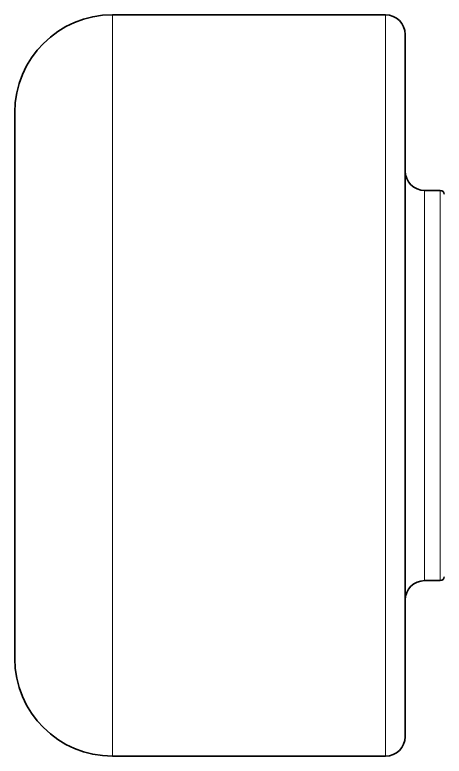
# Model space of a CAD drawing. Extents: x 386 to 1062, y 188 to 634.
# Drawn here: x 582.325 to 584.525, y 207.832 to 211.632 of the extents above; entities that cross this region are included whole.
import ezdxf

# ---------------------------------------------------------------- set-up
doc = ezdxf.new("R2010")
doc.units = 0

msp = doc.modelspace()

# ---------------------------------------------------------------- linework, layer by layer
at = {"color": 7, "lineweight": 13, "ltscale": 0.024727}
for p, q in [((582.8248, 211.6316), (582.8248, 210.6425)), ((584.2249, 211.6316), (584.2249, 210.6425))]:
    msp.add_line(p, q, dxfattribs=at)
at = {"color": 7, "lineweight": 35, "ltscale": 0.035001}
for p, q in [((584.2249, 211.6316), (582.8248, 211.6316)), ((584.2249, 207.8316), (582.8248, 207.8316))]:
    msp.add_line(p, q, dxfattribs=at)
at = {"color": 7, "lineweight": 35, "ltscale": 0.023426}
msp.add_line((584.3248, 211.5316), (584.3248, 210.5945), dxfattribs=at)
at = {"color": 7, "lineweight": 35, "ltscale": 0.01822}
msp.add_line((582.3248, 211.1316), (582.3248, 210.4028), dxfattribs=at)
at = {"color": 7, "lineweight": 13, "ltscale": 0.013015}
for p, q in [((584.4248, 210.7316), (584.4248, 210.211)), ((584.5048, 210.7316), (584.5048, 210.211))]:
    msp.add_line(p, q, dxfattribs=at)
at = {"color": 7, "lineweight": 35, "ltscale": 0.002}
for p, q in [((584.5048, 210.7316), (584.4248, 210.7316)), ((584.5048, 208.7316), (584.4248, 208.7316))]:
    msp.add_line(p, q, dxfattribs=at)
at = {"color": 7, "lineweight": 13, "ltscale": 0.070273}
for p, q in [((582.8248, 210.6425), (582.8248, 207.8316)), ((584.2249, 210.6425), (584.2249, 207.8316))]:
    msp.add_line(p, q, dxfattribs=at)
at = {"color": 7, "lineweight": 35, "ltscale": 0.066574}
msp.add_line((584.3248, 210.5945), (584.3248, 207.9316), dxfattribs=at)
at = {"color": 7, "lineweight": 35, "ltscale": 0.05178}
msp.add_line((582.3248, 210.4028), (582.3248, 208.3316), dxfattribs=at)
at = {"color": 7, "lineweight": 13, "ltscale": 0.036985}
for p, q in [((584.4248, 210.211), (584.4248, 208.7316)), ((584.5048, 210.211), (584.5048, 208.7316))]:
    msp.add_line(p, q, dxfattribs=at)
at = {"color": 7, "lineweight": 35}
for centre, radius, start, end in [((582.8248, 211.1316), 0.5, 90, 180), ((584.2248, 211.5315), 0.1, 0.0336, 89.9664), ((584.4249, 210.8316), 0.1, 180.0336, 269.9664), ((584.5048, 210.7116), 0.02, 0.0336, 89.9664), ((584.5048, 208.7516), 0.02, 270.0336, 359.9664), ((584.4249, 208.6315), 0.1, 90.0336, 179.9664), ((582.8248, 208.3316), 0.5, 180, 270), ((584.2248, 207.9316), 0.1, 270.0336, 359.9664)]:
    msp.add_arc(centre, radius, start, end, dxfattribs=at)

doc.saveas('drawing.dxf')
